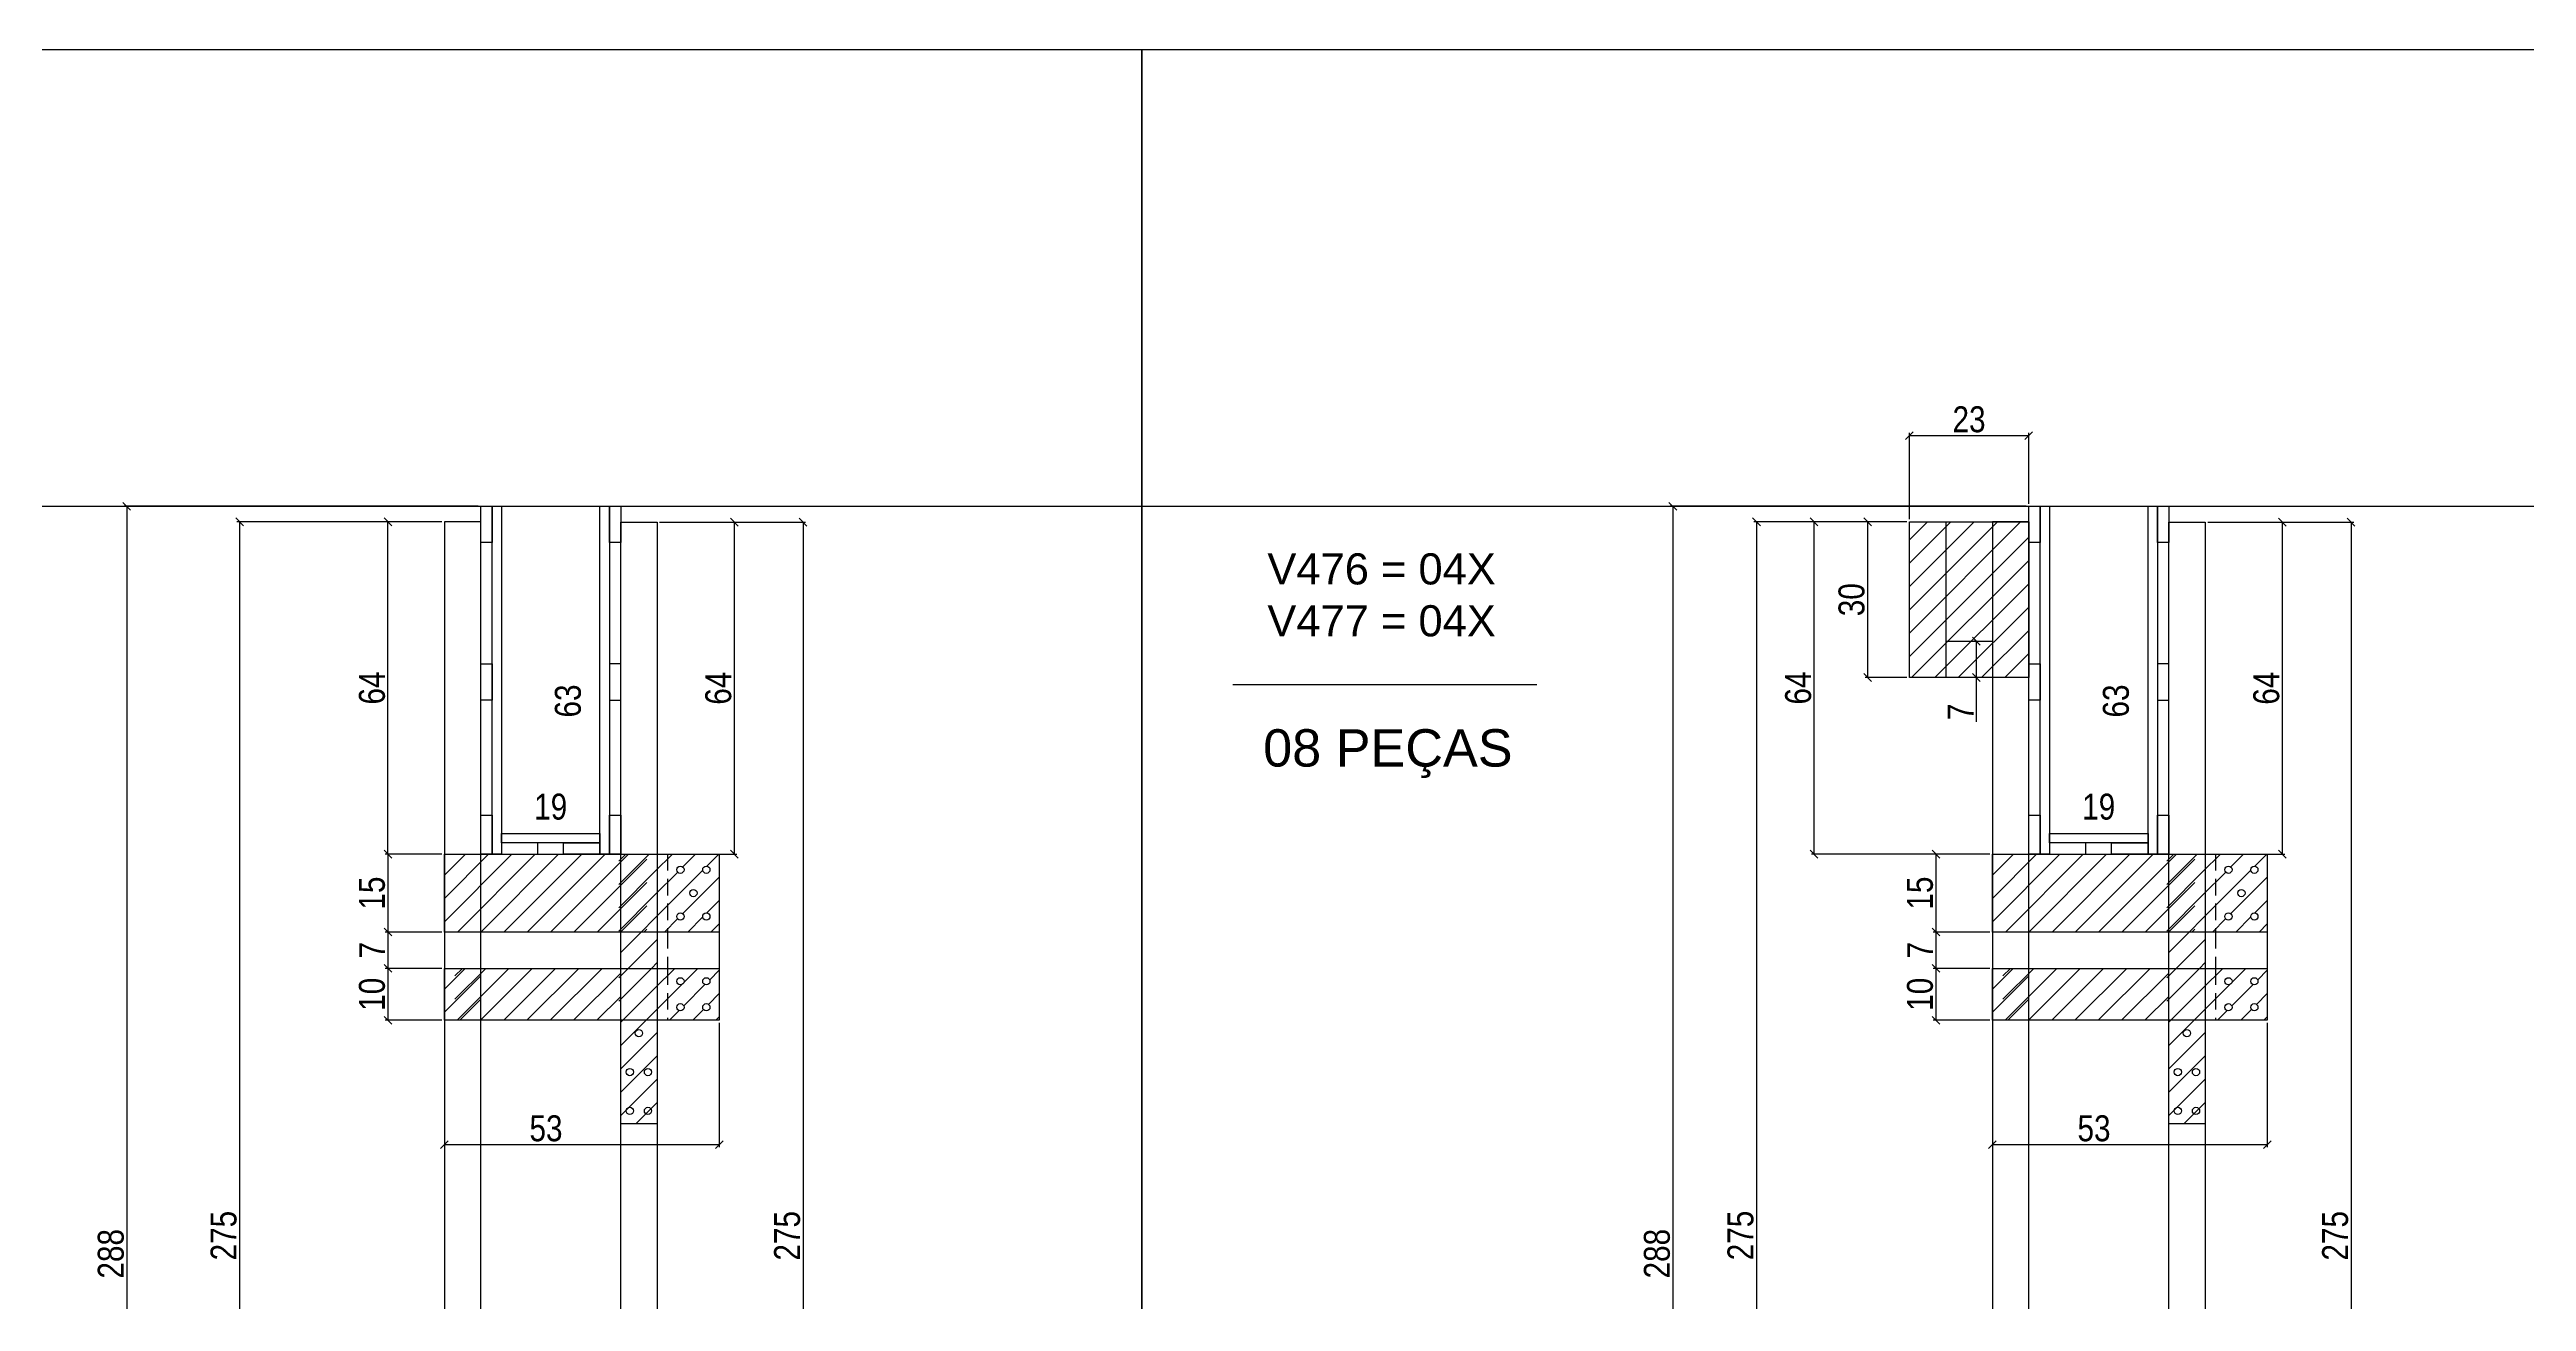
# Model space of a CAD drawing. Extents: x 17311 to 161354, y 153625 to 213544.
# Drawn here: x 19826 to 20781, y 206838 to 207320 of the extents above; entities that cross this region are included whole.
import ezdxf

# ---------------------------------------------------------------- set-up
doc = ezdxf.new("R2010")
doc.units = 0
doc.linetypes.add('DASHED2', pattern=[9.525, 6.35, -3.175])
doc.layers.get('0').update_dxf_attribs({"linetype": 'CONTINUOUS'})
doc.layers.get('DEFPOINTS').update_dxf_attribs({"linetype": 'CONTINUOUS'})
for name, color, linetype in [('8', 111, 'CONTINUOUS'), ('COTA', 241, 'CONTINUOUS'), ('detalhes', 4, 'CONTINUOUS'), ('HACHURA', 8, 'CONTINUOUS'), ('Painéis', 200, 'CONTINUOUS'), ('SARR_2.2x10', 60, 'CONTINUOUS'), ('SARR_7x7', 40, 'CONTINUOUS'), ('TIRAS REESCORAMENTO', 252, 'CONTINUOUS'), ('VIGAS', 3, 'CONTINUOUS')]:
    doc.layers.add(name, color=color, linetype=linetype)
doc.styles.add('COTA TECNICA 2X', font='techl___.ttf', dxfattribs={"height": 10})
doc.styles.add('R80-50', font='arial.ttf', dxfattribs={"height": 10})
doc.dimstyles.new('SECAO', dxfattribs={"dimscale": 0.333333, "dimtxt": 5, "dimasz": 9, "dimexe": 3, "dimexo": 3, "dimgap": 3, "dimtad": 1, "dimdec": 1, "dimlfac": 0.5, "dimzin": 12, "dimdsep": 46, "dimtxsty": 'COTA TECNICA 2X', "dimblk1": 'OBLIQUE', "dimblk2": 'OBLIQUE', "dimsah": 1, "dimcen": 0.9, "dimclrd": 4, "dimclre": 4, "dimclrt": 240, "dimadec": 1, "dimazin": 3, "dimtfac": 1, "dimtdec": 1, "dimtmove": 0, "dimatfit": 3, "dimfxl": 1, "dimtolj": 1, "dimtzin": 12, "dimarcsym": 0})
pattern_1 = [(45, (-6149.104, 9469.6196), (-4.49012806, 4.49012806), [])]
pattern_2 = [(45, (-5552.2926, 9469.6196), (-4.49012806, 4.49012806), [])]

# ---------------------------------------------------------------- blocks, each defined once
blk = doc.blocks.new('_Oblique')
at = {"color": 0, "linetype": 'ByBlock', "lineweight": -2}
blk.add_line((-0.5, -0.5), (0.5, 0.5), dxfattribs=at)
blk = doc.blocks.new('*D3354')
at = {"layer": 'DEFPOINTS', "color": 0, "transparency": 16777216}
for p in [(19978.5, 207138.49), (19899.54, 206588.4), (19978.5, 206588.4)]:
    blk.add_point(p, dxfattribs=at)
at = {"layer": 'detalhes', "color": 4, "lineweight": -2, "transparency": 16777216}
for p, q in [((19977.5, 207138.49), (19898.54, 207138.49)), ((19899.54, 207138.49), (19899.54, 206588.4)), ((19977.5, 206588.4), (19898.54, 206588.4))]:
    blk.add_line(p, q, dxfattribs=at)
at = {"layer": 'detalhes', "color": 4, "lineweight": -2, "transparency": 16777216, "xscale": 3, "yscale": 3, "zscale": 3}
for p, rotation in [((19899.54, 207138.49), 90), ((19899.54, 206588.4), 270)]:
    blk.add_blockref('_Oblique', p, dxfattribs=dict(at, rotation=rotation))
at = {"layer": 'detalhes', "color": 240, "transparency": 16777216, "insert": (19893.43, 206863.44), "char_height": 10, "attachment_point": 5, "rotation": 90, "style": 'COTA TECNICA 2X'}
blk.add_mtext('\\A1;275', dxfattribs=at)
blk = doc.blocks.new('*D3360')
at = {"layer": 'DEFPOINTS', "color": 0, "transparency": 16777216}
for p in [(19956.73, 207138.49), (19978.5, 207138.49), (19978.5, 207010.44)]:
    blk.add_point(p, dxfattribs=at)
at = {"layer": 'detalhes', "color": 4, "lineweight": -2, "transparency": 16777216}
for p, q in [((19977.5, 207138.49), (19955.73, 207138.49)), ((19956.73, 207010.44), (19956.73, 207138.49)), ((19977.5, 207010.44), (19955.73, 207010.44))]:
    blk.add_line(p, q, dxfattribs=at)
at = {"layer": 'detalhes', "color": 4, "lineweight": -2, "transparency": 16777216, "xscale": 3, "yscale": 3, "zscale": 3}
for p, rotation in [((19956.73, 207138.49), 90), ((19956.73, 207010.44), 270)]:
    blk.add_blockref('_Oblique', p, dxfattribs=dict(at, rotation=rotation))
at = {"layer": 'detalhes', "color": 240, "transparency": 16777216, "insert": (19950.63, 207074.46), "char_height": 10, "attachment_point": 5, "rotation": 90, "style": 'COTA TECNICA 2X'}
blk.add_mtext('\\A1;64', dxfattribs=at)
blk = doc.blocks.new('*D3361')
at = {"layer": 'DEFPOINTS', "color": 0, "transparency": 16777216}
for p in [(20060.5, 207138.36), (20060.5, 207010.44), (20090.25, 207010.44)]:
    blk.add_point(p, dxfattribs=at)
at = {"layer": 'detalhes', "color": 4, "lineweight": -2, "transparency": 16777216}
for p, q in [((20061.5, 207138.36), (20091.25, 207138.36)), ((20090.25, 207138.36), (20090.25, 207010.44)), ((20061.5, 207010.44), (20091.25, 207010.44))]:
    blk.add_line(p, q, dxfattribs=at)
at = {"layer": 'detalhes', "color": 4, "lineweight": -2, "transparency": 16777216, "xscale": 3, "yscale": 3, "zscale": 3}
for p, rotation in [((20090.25, 207138.36), 90), ((20090.25, 207010.44), 270)]:
    blk.add_blockref('_Oblique', p, dxfattribs=dict(at, rotation=rotation))
at = {"layer": 'detalhes', "color": 240, "transparency": 16777216, "insert": (20084.15, 207074.4), "char_height": 10, "attachment_point": 5, "rotation": 90, "style": 'COTA TECNICA 2X'}
blk.add_mtext('\\A1;64', dxfattribs=at)
blk = doc.blocks.new('*D3362')
at = {"layer": 'DEFPOINTS', "color": 0, "transparency": 16777216}
for p in [(19992.5, 207144.49), (19856.04, 206568.4), (19978.5, 206568.4)]:
    blk.add_point(p, dxfattribs=at)
at = {"layer": 'detalhes', "color": 4, "lineweight": -2, "transparency": 16777216}
for p, q in [((19991.5, 207144.49), (19855.04, 207144.49)), ((19856.04, 207144.49), (19856.04, 206568.4)), ((19977.5, 206568.4), (19855.04, 206568.4))]:
    blk.add_line(p, q, dxfattribs=at)
at = {"layer": 'detalhes', "color": 4, "lineweight": -2, "transparency": 16777216, "xscale": 3, "yscale": 3, "zscale": 3}
for p, rotation in [((19856.04, 207144.49), 90), ((19856.04, 206568.4), 270)]:
    blk.add_blockref('_Oblique', p, dxfattribs=dict(at, rotation=rotation))
at = {"layer": 'detalhes', "color": 240, "transparency": 16777216, "insert": (19849.94, 206856.44), "char_height": 10, "attachment_point": 5, "rotation": 90, "style": 'COTA TECNICA 2X'}
blk.add_mtext('\\A1;288', dxfattribs=at)
blk = doc.blocks.new('*D3364')
at = {"layer": 'DEFPOINTS', "color": 0, "transparency": 16777216}
for p in [(20025.54, 207144.49), (20032.39, 207144.49), (20025.54, 207018.44)]:
    blk.add_point(p, dxfattribs=at)
at = {"layer": 'detalhes', "color": 240, "transparency": 16777216, "insert": (20026.17, 207069.46), "char_height": 10, "attachment_point": 5, "rotation": 90, "style": 'COTA TECNICA 2X'}
blk.add_mtext('\\A1;63', dxfattribs=at)
blk = doc.blocks.new('*D3365')
at = {"layer": 'DEFPOINTS', "color": 0, "transparency": 16777216}
for p in [(20000.5, 207022.59), (20038.5, 207022.59), (20038.5, 207022.59)]:
    blk.add_point(p, dxfattribs=at)
at = {"layer": 'detalhes', "color": 240, "transparency": 16777216, "insert": (20019.5, 207028.68), "char_height": 10, "attachment_point": 5, "style": 'COTA TECNICA 2X'}
blk.add_mtext('\\A1;19', dxfattribs=at)
blk = doc.blocks.new('*D3367')
at = {"layer": 'DEFPOINTS', "color": 0, "transparency": 16777216}
for p in [(19978.5, 206970.44), (20084.5, 206946.44), (20084.5, 206898.52)]:
    blk.add_point(p, dxfattribs=at)
at = {"layer": 'detalhes', "color": 4, "lineweight": -2, "transparency": 16777216}
for p, q in [((19978.5, 206969.44), (19978.5, 206897.52)), ((20084.5, 206945.44), (20084.5, 206897.52)), ((19978.5, 206898.52), (20084.5, 206898.52))]:
    blk.add_line(p, q, dxfattribs=at)
at = {"layer": 'detalhes', "color": 4, "lineweight": -2, "transparency": 16777216, "xscale": 3, "yscale": 3, "zscale": 3, "rotation": 180}
blk.add_blockref('_Oblique', (19978.5, 206898.52), dxfattribs=at)
at = {"layer": 'detalhes', "color": 4, "lineweight": -2, "transparency": 16777216, "xscale": 3, "yscale": 3, "zscale": 3}
blk.add_blockref('_Oblique', (20084.5, 206898.52), dxfattribs=at)
at = {"layer": 'detalhes', "color": 240, "transparency": 16777216, "insert": (20017.68, 206904.74), "char_height": 10, "attachment_point": 5, "style": 'COTA TECNICA 2X'}
blk.add_mtext('\\A1;53', dxfattribs=at)
blk = doc.blocks.new('*D3368')
at = {"layer": 'DEFPOINTS', "color": 0, "transparency": 16777216}
for p in [(20061.5, 207138.36), (20061.5, 206588.4), (20116.79, 206588.4)]:
    blk.add_point(p, dxfattribs=at)
at = {"layer": 'detalhes', "color": 4, "lineweight": -2, "transparency": 16777216}
for p, q in [((20062.5, 207138.36), (20117.79, 207138.36)), ((20116.79, 207138.36), (20116.79, 206588.4)), ((20062.5, 206588.4), (20117.79, 206588.4))]:
    blk.add_line(p, q, dxfattribs=at)
at = {"layer": 'detalhes', "color": 4, "lineweight": -2, "transparency": 16777216, "xscale": 3, "yscale": 3, "zscale": 3}
for p, rotation in [((20116.79, 207138.36), 90), ((20116.79, 206588.4), 270)]:
    blk.add_blockref('_Oblique', p, dxfattribs=dict(at, rotation=rotation))
at = {"layer": 'detalhes', "color": 240, "transparency": 16777216, "insert": (20110.68, 206863.38), "char_height": 10, "attachment_point": 5, "rotation": 90, "style": 'COTA TECNICA 2X'}
blk.add_mtext('\\A1;275', dxfattribs=at)
blk = doc.blocks.new('*D3370')
at = {"layer": 'DEFPOINTS', "color": 0, "transparency": 16777216}
for p in [(19978.5, 207010.44), (19956.73, 206980.44), (19978.5, 206980.44)]:
    blk.add_point(p, dxfattribs=at)
at = {"layer": 'detalhes', "color": 4, "lineweight": -2, "transparency": 16777216}
for p, q in [((19977.5, 207010.44), (19955.73, 207010.44)), ((19956.73, 207010.44), (19956.73, 206980.44)), ((19977.5, 206980.44), (19955.73, 206980.44))]:
    blk.add_line(p, q, dxfattribs=at)
at = {"layer": 'detalhes', "color": 4, "lineweight": -2, "transparency": 16777216, "xscale": 3, "yscale": 3, "zscale": 3}
for p, rotation in [((19956.73, 207010.44), 90), ((19956.73, 206980.44), 270)]:
    blk.add_blockref('_Oblique', p, dxfattribs=dict(at, rotation=rotation))
at = {"layer": 'detalhes', "color": 240, "transparency": 16777216, "insert": (19950.62, 206995.44), "char_height": 10, "attachment_point": 5, "rotation": 90, "style": 'COTA TECNICA 2X'}
blk.add_mtext('\\A1;15', dxfattribs=at)
blk = doc.blocks.new('*D3371')
at = {"layer": 'DEFPOINTS', "color": 0, "transparency": 16777216}
for p in [(19978.5, 206966.44), (19956.73, 206946.44), (19978.5, 206946.44)]:
    blk.add_point(p, dxfattribs=at)
at = {"layer": 'detalhes', "color": 4, "lineweight": -2, "transparency": 16777216}
for p, q in [((19977.5, 206966.44), (19955.73, 206966.44)), ((19956.73, 206966.44), (19956.73, 206946.44)), ((19977.5, 206946.44), (19955.73, 206946.44))]:
    blk.add_line(p, q, dxfattribs=at)
at = {"layer": 'detalhes', "color": 4, "lineweight": -2, "transparency": 16777216, "xscale": 3, "yscale": 3, "zscale": 3}
for p, rotation in [((19956.73, 206966.44), 90), ((19956.73, 206946.44), 270)]:
    blk.add_blockref('_Oblique', p, dxfattribs=dict(at, rotation=rotation))
at = {"layer": 'detalhes', "color": 240, "transparency": 16777216, "insert": (19950.63, 206956.44), "char_height": 10, "attachment_point": 5, "rotation": 90, "style": 'COTA TECNICA 2X'}
blk.add_mtext('\\A1;10', dxfattribs=at)
blk = doc.blocks.new('*D3372')
at = {"layer": 'DEFPOINTS', "color": 0, "transparency": 16777216}
for p in [(19978.5, 206980.44), (19956.73, 206966.44), (19978.5, 206966.44)]:
    blk.add_point(p, dxfattribs=at)
at = {"layer": 'detalhes', "color": 4, "lineweight": -2, "transparency": 16777216}
for p, q in [((19977.5, 206980.44), (19955.73, 206980.44)), ((19956.73, 206980.44), (19956.73, 206966.44)), ((19977.5, 206966.44), (19955.73, 206966.44))]:
    blk.add_line(p, q, dxfattribs=at)
at = {"layer": 'detalhes', "color": 4, "lineweight": -2, "transparency": 16777216, "xscale": 3, "yscale": 3, "zscale": 3}
for p, rotation in [((19956.73, 206980.44), 90), ((19956.73, 206966.44), 270)]:
    blk.add_blockref('_Oblique', p, dxfattribs=dict(at, rotation=rotation))
at = {"layer": 'detalhes', "color": 240, "transparency": 16777216, "insert": (19950.66, 206973.44), "char_height": 10, "attachment_point": 5, "rotation": 90, "style": 'COTA TECNICA 2X'}
blk.add_mtext('\\A1;7', dxfattribs=at)
blk = doc.blocks.new('*D3504')
at = {"layer": 'DEFPOINTS', "color": 0, "transparency": 16777216}
for p in [(20657.31, 207138.36), (20657.31, 207010.44), (20687.06, 207010.44)]:
    blk.add_point(p, dxfattribs=at)
at = {"layer": 'detalhes', "color": 4, "lineweight": -2, "transparency": 16777216}
for p, q in [((20658.31, 207138.36), (20688.06, 207138.36)), ((20687.06, 207138.36), (20687.06, 207010.44)), ((20658.31, 207010.44), (20688.06, 207010.44))]:
    blk.add_line(p, q, dxfattribs=at)
at = {"layer": 'detalhes', "color": 4, "lineweight": -2, "transparency": 16777216, "xscale": 3, "yscale": 3, "zscale": 3}
for p, rotation in [((20687.06, 207138.36), 90), ((20687.06, 207010.44), 270)]:
    blk.add_blockref('_Oblique', p, dxfattribs=dict(at, rotation=rotation))
at = {"layer": 'detalhes', "color": 240, "transparency": 16777216, "insert": (20680.96, 207074.4), "char_height": 10, "attachment_point": 5, "rotation": 90, "style": 'COTA TECNICA 2X'}
blk.add_mtext('\\A1;64', dxfattribs=at)
blk = doc.blocks.new('*D3506')
at = {"layer": 'DEFPOINTS', "color": 0, "transparency": 16777216}
for p in [(20622.35, 207144.49), (20629.2, 207144.49), (20622.35, 207018.44)]:
    blk.add_point(p, dxfattribs=at)
at = {"layer": 'detalhes', "color": 240, "transparency": 16777216, "insert": (20622.98, 207069.46), "char_height": 10, "attachment_point": 5, "rotation": 90, "style": 'COTA TECNICA 2X'}
blk.add_mtext('\\A1;63', dxfattribs=at)
blk = doc.blocks.new('*D3507')
at = {"layer": 'DEFPOINTS', "color": 0, "transparency": 16777216}
for p in [(20597.31, 207022.59), (20635.31, 207022.59), (20635.31, 207022.59)]:
    blk.add_point(p, dxfattribs=at)
at = {"layer": 'detalhes', "color": 240, "transparency": 16777216, "insert": (20616.31, 207028.68), "char_height": 10, "attachment_point": 5, "style": 'COTA TECNICA 2X'}
blk.add_mtext('\\A1;19', dxfattribs=at)
blk = doc.blocks.new('*D3509')
at = {"layer": 'DEFPOINTS', "color": 0, "transparency": 16777216}
for p in [(20575.31, 206970.44), (20681.31, 206946.44), (20681.31, 206898.52)]:
    blk.add_point(p, dxfattribs=at)
at = {"layer": 'detalhes', "color": 4, "lineweight": -2, "transparency": 16777216}
for p, q in [((20575.31, 206969.44), (20575.31, 206897.52)), ((20681.31, 206945.44), (20681.31, 206897.52)), ((20575.31, 206898.52), (20681.31, 206898.52))]:
    blk.add_line(p, q, dxfattribs=at)
at = {"layer": 'detalhes', "color": 4, "lineweight": -2, "transparency": 16777216, "xscale": 3, "yscale": 3, "zscale": 3, "rotation": 180}
blk.add_blockref('_Oblique', (20575.31, 206898.52), dxfattribs=at)
at = {"layer": 'detalhes', "color": 4, "lineweight": -2, "transparency": 16777216, "xscale": 3, "yscale": 3, "zscale": 3}
blk.add_blockref('_Oblique', (20681.31, 206898.52), dxfattribs=at)
at = {"layer": 'detalhes', "color": 240, "transparency": 16777216, "insert": (20614.49, 206904.74), "char_height": 10, "attachment_point": 5, "style": 'COTA TECNICA 2X'}
blk.add_mtext('\\A1;53', dxfattribs=at)
blk = doc.blocks.new('*D3510')
at = {"layer": 'DEFPOINTS', "color": 0, "transparency": 16777216}
for p in [(20658.31, 207138.36), (20658.31, 206588.4), (20713.61, 206588.4)]:
    blk.add_point(p, dxfattribs=at)
at = {"layer": 'detalhes', "color": 4, "lineweight": -2, "transparency": 16777216}
for p, q in [((20659.31, 207138.36), (20714.61, 207138.36)), ((20713.61, 207138.36), (20713.61, 206588.4)), ((20659.31, 206588.4), (20714.61, 206588.4))]:
    blk.add_line(p, q, dxfattribs=at)
at = {"layer": 'detalhes', "color": 4, "lineweight": -2, "transparency": 16777216, "xscale": 3, "yscale": 3, "zscale": 3}
for p, rotation in [((20713.61, 207138.36), 90), ((20713.61, 206588.4), 270)]:
    blk.add_blockref('_Oblique', p, dxfattribs=dict(at, rotation=rotation))
at = {"layer": 'detalhes', "color": 240, "transparency": 16777216, "insert": (20707.5, 206863.38), "char_height": 10, "attachment_point": 5, "rotation": 90, "style": 'COTA TECNICA 2X'}
blk.add_mtext('\\A1;275', dxfattribs=at)
blk = doc.blocks.new('*D3512')
at = {"layer": 'DEFPOINTS', "color": 0, "transparency": 16777216}
for p in [(20575.31, 207010.44), (20553.54, 206980.44), (20575.31, 206980.44)]:
    blk.add_point(p, dxfattribs=at)
at = {"layer": 'detalhes', "color": 4, "lineweight": -2, "transparency": 16777216}
for p, q in [((20574.31, 207010.44), (20552.54, 207010.44)), ((20553.54, 207010.44), (20553.54, 206980.44)), ((20574.31, 206980.44), (20552.54, 206980.44))]:
    blk.add_line(p, q, dxfattribs=at)
at = {"layer": 'detalhes', "color": 4, "lineweight": -2, "transparency": 16777216, "xscale": 3, "yscale": 3, "zscale": 3}
for p, rotation in [((20553.54, 207010.44), 90), ((20553.54, 206980.44), 270)]:
    blk.add_blockref('_Oblique', p, dxfattribs=dict(at, rotation=rotation))
at = {"layer": 'detalhes', "color": 240, "transparency": 16777216, "insert": (20547.43, 206995.44), "char_height": 10, "attachment_point": 5, "rotation": 90, "style": 'COTA TECNICA 2X'}
blk.add_mtext('\\A1;15', dxfattribs=at)
blk = doc.blocks.new('*D3513')
at = {"layer": 'DEFPOINTS', "color": 0, "transparency": 16777216}
for p in [(20575.31, 206966.44), (20553.54, 206946.44), (20575.31, 206946.44)]:
    blk.add_point(p, dxfattribs=at)
at = {"layer": 'detalhes', "color": 4, "lineweight": -2, "transparency": 16777216}
for p, q in [((20574.31, 206966.44), (20552.54, 206966.44)), ((20553.54, 206966.44), (20553.54, 206946.44)), ((20574.31, 206946.44), (20552.54, 206946.44))]:
    blk.add_line(p, q, dxfattribs=at)
at = {"layer": 'detalhes', "color": 4, "lineweight": -2, "transparency": 16777216, "xscale": 3, "yscale": 3, "zscale": 3}
for p, rotation in [((20553.54, 206966.44), 90), ((20553.54, 206946.44), 270)]:
    blk.add_blockref('_Oblique', p, dxfattribs=dict(at, rotation=rotation))
at = {"layer": 'detalhes', "color": 240, "transparency": 16777216, "insert": (20547.44, 206956.44), "char_height": 10, "attachment_point": 5, "rotation": 90, "style": 'COTA TECNICA 2X'}
blk.add_mtext('\\A1;10', dxfattribs=at)
blk = doc.blocks.new('*D3514')
at = {"layer": 'DEFPOINTS', "color": 0, "transparency": 16777216}
for p in [(20575.31, 206980.44), (20553.54, 206966.44), (20575.31, 206966.44)]:
    blk.add_point(p, dxfattribs=at)
at = {"layer": 'detalhes', "color": 4, "lineweight": -2, "transparency": 16777216}
for p, q in [((20574.31, 206980.44), (20552.54, 206980.44)), ((20553.54, 206980.44), (20553.54, 206966.44)), ((20574.31, 206966.44), (20552.54, 206966.44))]:
    blk.add_line(p, q, dxfattribs=at)
at = {"layer": 'detalhes', "color": 4, "lineweight": -2, "transparency": 16777216, "xscale": 3, "yscale": 3, "zscale": 3}
for p, rotation in [((20553.54, 206980.44), 90), ((20553.54, 206966.44), 270)]:
    blk.add_blockref('_Oblique', p, dxfattribs=dict(at, rotation=rotation))
at = {"layer": 'detalhes', "color": 240, "transparency": 16777216, "insert": (20547.47, 206973.44), "char_height": 10, "attachment_point": 5, "rotation": 90, "style": 'COTA TECNICA 2X'}
blk.add_mtext('\\A1;7', dxfattribs=at)
blk = doc.blocks.new('*D3515')
at = {"layer": 'DEFPOINTS', "color": 0, "transparency": 16777216}
for p in [(20543.31, 207138.49), (20484.35, 206588.49), (20575.31, 206588.49)]:
    blk.add_point(p, dxfattribs=at)
at = {"layer": 'detalhes', "color": 4, "lineweight": -2, "transparency": 16777216}
for p, q in [((20542.31, 207138.49), (20483.35, 207138.49)), ((20484.35, 207138.49), (20484.35, 206588.49)), ((20574.31, 206588.49), (20483.35, 206588.49))]:
    blk.add_line(p, q, dxfattribs=at)
at = {"layer": 'detalhes', "color": 4, "lineweight": -2, "transparency": 16777216, "xscale": 3, "yscale": 3, "zscale": 3}
for p, rotation in [((20484.35, 207138.49), 90), ((20484.35, 206588.49), 270)]:
    blk.add_blockref('_Oblique', p, dxfattribs=dict(at, rotation=rotation))
at = {"layer": 'detalhes', "color": 240, "transparency": 16777216, "insert": (20478.24, 206863.49), "char_height": 10, "attachment_point": 5, "rotation": 90, "style": 'COTA TECNICA 2X'}
blk.add_mtext('\\A1;275', dxfattribs=at)
blk = doc.blocks.new('*D3516')
at = {"layer": 'DEFPOINTS', "color": 0, "transparency": 16777216}
for p in [(20506.58, 207138.49), (20543.31, 207138.49), (20575.31, 207010.44)]:
    blk.add_point(p, dxfattribs=at)
at = {"layer": 'detalhes', "color": 4, "lineweight": -2, "transparency": 16777216}
for p, q in [((20542.31, 207138.49), (20505.58, 207138.49)), ((20506.58, 207010.44), (20506.58, 207138.49)), ((20574.31, 207010.44), (20505.58, 207010.44))]:
    blk.add_line(p, q, dxfattribs=at)
at = {"layer": 'detalhes', "color": 4, "lineweight": -2, "transparency": 16777216, "xscale": 3, "yscale": 3, "zscale": 3}
for p, rotation in [((20506.58, 207138.49), 90), ((20506.58, 207010.44), 270)]:
    blk.add_blockref('_Oblique', p, dxfattribs=dict(at, rotation=rotation))
at = {"layer": 'detalhes', "color": 240, "transparency": 16777216, "insert": (20500.48, 207074.46), "char_height": 10, "attachment_point": 5, "rotation": 90, "style": 'COTA TECNICA 2X'}
blk.add_mtext('\\A1;64', dxfattribs=at)
blk = doc.blocks.new('*D3517')
at = {"layer": 'DEFPOINTS', "color": 0, "transparency": 16777216}
for p in [(20589.31, 207144.49), (20452.11, 206568.49), (20575.31, 206568.49)]:
    blk.add_point(p, dxfattribs=at)
at = {"layer": 'detalhes', "color": 4, "lineweight": -2, "transparency": 16777216}
for p, q in [((20588.31, 207144.49), (20451.11, 207144.49)), ((20452.11, 207144.49), (20452.11, 206568.49)), ((20574.31, 206568.49), (20451.11, 206568.49))]:
    blk.add_line(p, q, dxfattribs=at)
at = {"layer": 'detalhes', "color": 4, "lineweight": -2, "transparency": 16777216, "xscale": 3, "yscale": 3, "zscale": 3}
for p, rotation in [((20452.11, 207144.49), 90), ((20452.11, 206568.49), 270)]:
    blk.add_blockref('_Oblique', p, dxfattribs=dict(at, rotation=rotation))
at = {"layer": 'detalhes', "color": 240, "transparency": 16777216, "insert": (20446.02, 206856.49), "char_height": 10, "attachment_point": 5, "rotation": 90, "style": 'COTA TECNICA 2X'}
blk.add_mtext('\\A1;288', dxfattribs=at)
blk = doc.blocks.new('*D3518')
at = {"layer": 'DEFPOINTS', "color": 0, "transparency": 16777216}
for p in [(20527.27, 207138.49), (20543.31, 207138.49), (20543.31, 207078.49)]:
    blk.add_point(p, dxfattribs=at)
at = {"layer": 'detalhes', "color": 4, "lineweight": -2, "transparency": 16777216}
for p, q in [((20542.31, 207138.49), (20526.27, 207138.49)), ((20527.27, 207078.49), (20527.27, 207138.49)), ((20542.31, 207078.49), (20526.27, 207078.49))]:
    blk.add_line(p, q, dxfattribs=at)
at = {"layer": 'detalhes', "color": 4, "lineweight": -2, "transparency": 16777216, "xscale": 3, "yscale": 3, "zscale": 3}
for p, rotation in [((20527.27, 207138.49), 90), ((20527.27, 207078.49), 270)]:
    blk.add_blockref('_Oblique', p, dxfattribs=dict(at, rotation=rotation))
at = {"layer": 'detalhes', "color": 240, "transparency": 16777216, "insert": (20521.05, 207108.49), "char_height": 10, "attachment_point": 5, "rotation": 90, "style": 'COTA TECNICA 2X'}
blk.add_mtext('\\A1;30', dxfattribs=at)
blk = doc.blocks.new('*D3519')
at = {"layer": 'DEFPOINTS', "color": 0, "transparency": 16777216}
for p in [(20589.31, 207171.73), (20543.31, 207138.49), (20589.31, 207144.49)]:
    blk.add_point(p, dxfattribs=at)
at = {"layer": 'detalhes', "color": 4, "lineweight": -2, "transparency": 16777216}
for p, q in [((20543.31, 207139.49), (20543.31, 207172.73)), ((20543.31, 207171.73), (20589.31, 207171.73)), ((20589.31, 207145.49), (20589.31, 207172.73))]:
    blk.add_line(p, q, dxfattribs=at)
at = {"layer": 'detalhes', "color": 4, "lineweight": -2, "transparency": 16777216, "xscale": 3, "yscale": 3, "zscale": 3, "rotation": 180}
blk.add_blockref('_Oblique', (20543.31, 207171.73), dxfattribs=at)
at = {"layer": 'detalhes', "color": 4, "lineweight": -2, "transparency": 16777216, "xscale": 3, "yscale": 3, "zscale": 3}
blk.add_blockref('_Oblique', (20589.31, 207171.73), dxfattribs=at)
at = {"layer": 'detalhes', "color": 240, "transparency": 16777216, "insert": (20566.31, 207177.95), "char_height": 10, "attachment_point": 5, "style": 'COTA TECNICA 2X'}
blk.add_mtext('\\A1;23', dxfattribs=at)
blk = doc.blocks.new('*D3520')
at = {"layer": 'DEFPOINTS', "color": 0, "transparency": 16777216}
for p in [(20569.69, 207092.49), (20569.12, 207078.49), (20569.69, 207078.49)]:
    blk.add_point(p, dxfattribs=at)
at = {"layer": 'detalhes', "color": 4, "lineweight": -2, "transparency": 16777216}
for p, q in [((20568.69, 207092.49), (20568.12, 207092.49)), ((20569.12, 207092.49), (20569.12, 207078.49)), ((20568.69, 207078.49), (20568.12, 207078.49)), ((20569.12, 207078.49), (20569.12, 207061.38))]:
    blk.add_line(p, q, dxfattribs=at)
at = {"layer": 'detalhes', "color": 4, "lineweight": -2, "transparency": 16777216, "xscale": 3, "yscale": 3, "zscale": 3}
for p, rotation in [((20569.12, 207092.49), 90), ((20569.12, 207078.49), 270)]:
    blk.add_blockref('_Oblique', p, dxfattribs=dict(at, rotation=rotation))
at = {"layer": 'detalhes', "color": 240, "transparency": 16777216, "insert": (20563.05, 207065.25), "char_height": 10, "attachment_point": 5, "rotation": 90, "style": 'COTA TECNICA 2X'}
blk.add_mtext('\\A1;7', dxfattribs=at)

msp = doc.modelspace()

# ---------------------------------------------------------------- hatches: boundary and pattern name
at = {"layer": 'COTA'}
h = msp.add_hatch(dxfattribs=at)
h.set_pattern_fill('ANSI31', color=256, scale=2, style=0)
h.set_pattern_definition([(45, (932.3836, 202014.714), (-4.490128, 4.490128), [])])
h.paths.add_polyline_path([(20589.31, 207078.49), (20543.31, 207078.49), (20543.31, 207138.49), (20589.31, 207138.49)])
h = msp.add_hatch(dxfattribs=at)
h.set_pattern_fill('ANSI31', color=256, scale=2, style=0)
h.set_pattern_definition([(45, (-6139.104, 9469.6196), (-4.49012806, 4.49012806), [])])
h.paths.add_polyline_path([(20056.5, 207010.44), (19978.5, 207010.44), (19978.5, 206980.44), (20056.5, 206980.44)])
h = msp.add_hatch(dxfattribs=at)
h.set_pattern_fill('ANSI31', color=256, scale=2, style=0)
h.set_pattern_definition(pattern_1)
h.paths.add_polyline_path([(20059.7, 207010.44), (20045.7, 207010.44), (20045.7, 206980.44), (20059.7, 206980.44)])
h = msp.add_hatch(dxfattribs=at)
h.set_pattern_fill('ANSI31', color=256, scale=2, style=0)
h.set_pattern_definition(pattern_1)
h.paths.add_polyline_path([(20084.5, 207010.44), (20059.7, 207010.44), (20059.7, 206980.44), (20084.5, 206980.44)])
h.paths.add_polyline_path([(20070.9, 206986.44, -1), (20068.1, 206986.44, -1)], flags=16)
h.paths.add_polyline_path([(20073.1, 206995.44, -1), (20075.9, 206995.44, -1)], flags=16)
h.paths.add_polyline_path([(20068.1, 207004.44, -1), (20070.9, 207004.44, -1)], flags=16)
h.paths.add_polyline_path([(20080.9, 206986.44, -1), (20078.1, 206986.44, -1)], flags=16)
h.paths.add_polyline_path([(20078.1, 207004.44, -1), (20080.9, 207004.44, -1)], flags=16)
h = msp.add_hatch(dxfattribs=at)
h.set_pattern_fill('ANSI31', color=256, scale=2, style=0)
h.set_pattern_definition([(45, (-5542.2926, 9469.6196), (-4.49012806, 4.49012806), [])])
h.paths.add_polyline_path([(20653.31, 207010.44), (20575.31, 207010.44), (20575.31, 206980.44), (20653.31, 206980.44)])
h = msp.add_hatch(dxfattribs=at)
h.set_pattern_fill('ANSI31', color=256, scale=2, style=0)
h.set_pattern_definition(pattern_2)
h.paths.add_polyline_path([(20656.51, 207010.44), (20642.51, 207010.44), (20642.51, 206980.44), (20656.51, 206980.44)])
h = msp.add_hatch(dxfattribs=at)
h.set_pattern_fill('ANSI31', color=256, scale=2, style=0)
h.set_pattern_definition(pattern_2)
h.paths.add_polyline_path([(20681.31, 207010.44), (20656.51, 207010.44), (20656.51, 206980.44), (20681.31, 206980.44)])
h.paths.add_polyline_path([(20667.71, 206986.44, -1), (20664.91, 206986.44, -1)], flags=16)
h.paths.add_polyline_path([(20669.91, 206995.44, -1), (20672.71, 206995.44, -1)], flags=16)
h.paths.add_polyline_path([(20664.91, 207004.44, -1), (20667.71, 207004.44, -1)], flags=16)
h.paths.add_polyline_path([(20677.71, 206986.44, -1), (20674.91, 206986.44, -1)], flags=16)
h.paths.add_polyline_path([(20674.91, 207004.44, -1), (20677.71, 207004.44, -1)], flags=16)
h = msp.add_hatch(dxfattribs=at)
h.set_pattern_fill('ANSI31', color=256, scale=2, style=0)
h.set_pattern_definition(pattern_1)
h.paths.add_polyline_path([(20046.5, 206980.44), (20046.5, 206966.44), (20060.5, 206966.44), (20060.5, 206980.44)])
h = msp.add_hatch(dxfattribs=at)
h.set_pattern_fill('ANSI31', color=256, scale=2, style=0)
h.set_pattern_definition(pattern_2)
h.paths.add_polyline_path([(20643.31, 206980.44), (20643.31, 206966.44), (20657.31, 206966.44), (20657.31, 206980.44)])
h = msp.add_hatch(dxfattribs=at)
h.set_pattern_fill('ANSI31', color=256, scale=2, style=0)
h.set_pattern_definition(pattern_1)
h.paths.add_polyline_path([(19992.5, 206966.44), (19978.5, 206966.44), (19978.5, 206946.44), (19992.5, 206946.44)])
h = msp.add_hatch(dxfattribs=at)
h.set_pattern_fill('ANSI31', color=256, scale=2, style=0)
h.set_pattern_definition([(45, (-6159.104, 9469.6196), (-4.49012806, 4.49012806), [])])
h.paths.add_polyline_path([(20046.5, 206966.44), (19982.5, 206966.44), (19982.5, 206946.44), (20046.5, 206946.44)])
h = msp.add_hatch(dxfattribs=at)
h.set_pattern_fill('ANSI31', color=256, scale=2, style=0)
h.set_pattern_definition(pattern_1)
h.paths.add_polyline_path([(20059.7, 206966.44), (20045.7, 206966.44), (20045.7, 206946.44), (20059.7, 206946.44)])
h = msp.add_hatch(dxfattribs=at)
h.set_pattern_fill('ANSI31', color=256, scale=2, style=0)
h.set_pattern_definition(pattern_1)
h.paths.add_polyline_path([(20084.5, 206966.44), (20059.7, 206966.44), (20059.7, 206946.44), (20084.5, 206946.44)])
h.paths.add_polyline_path([(20068.1, 206961.44, -1), (20070.9, 206961.44, -1)], flags=16)
h.paths.add_polyline_path([(20070.9, 206951.44, -1), (20068.1, 206951.44, -1)], flags=16)
h.paths.add_polyline_path([(20078.1, 206961.44, -1), (20080.9, 206961.44, -1)], flags=16)
h.paths.add_polyline_path([(20080.9, 206951.44, -1), (20078.1, 206951.44, -1)], flags=16)
h = msp.add_hatch(dxfattribs=at)
h.set_pattern_fill('ANSI31', color=256, scale=2, style=0)
h.set_pattern_definition(pattern_2)
h.paths.add_polyline_path([(20589.31, 206966.44), (20575.31, 206966.44), (20575.31, 206946.44), (20589.31, 206946.44)])
h = msp.add_hatch(dxfattribs=at)
h.set_pattern_fill('ANSI31', color=256, scale=2, style=0)
h.set_pattern_definition([(45, (-5562.2926, 9469.6196), (-4.49012806, 4.49012806), [])])
h.paths.add_polyline_path([(20643.31, 206966.44), (20579.31, 206966.44), (20579.31, 206946.44), (20643.31, 206946.44)])
h = msp.add_hatch(dxfattribs=at)
h.set_pattern_fill('ANSI31', color=256, scale=2, style=0)
h.set_pattern_definition(pattern_2)
h.paths.add_polyline_path([(20656.51, 206966.44), (20642.51, 206966.44), (20642.51, 206946.44), (20656.51, 206946.44)])
h = msp.add_hatch(dxfattribs=at)
h.set_pattern_fill('ANSI31', color=256, scale=2, style=0)
h.set_pattern_definition(pattern_2)
h.paths.add_polyline_path([(20681.31, 206966.44), (20656.51, 206966.44), (20656.51, 206946.44), (20681.31, 206946.44)])
h.paths.add_polyline_path([(20664.91, 206961.44, -1), (20667.71, 206961.44, -1)], flags=16)
h.paths.add_polyline_path([(20667.71, 206951.44, -1), (20664.91, 206951.44, -1)], flags=16)
h.paths.add_polyline_path([(20674.91, 206961.44, -1), (20677.71, 206961.44, -1)], flags=16)
h.paths.add_polyline_path([(20677.71, 206951.44, -1), (20674.91, 206951.44, -1)], flags=16)
h = msp.add_hatch(dxfattribs=at)
h.set_pattern_fill('ANSI31', color=256, scale=2, style=0)
h.set_pattern_definition(pattern_1)
h.paths.add_polyline_path([(20046.5, 206906.5), (20060.5, 206906.5), (20060.5, 206946.44), (20046.5, 206946.44)])
h = msp.add_hatch(dxfattribs=at)
h.set_pattern_fill('ANSI31', color=256, scale=2, style=0)
h.set_pattern_definition(pattern_2)
h.paths.add_polyline_path([(20643.31, 206906.5), (20657.31, 206906.5), (20657.31, 206946.44), (20643.31, 206946.44)])

# ---------------------------------------------------------------- linework, layer by layer
at = {"linetype": 'Continuous'}
for p, q in [((20557.31, 207092.49), (20575.31, 207092.49)), ((20084.5, 206980.44), (20084.5, 206966.44)), ((20681.31, 206980.44), (20681.31, 206966.44))]:
    msp.add_line(p, q, dxfattribs=at)
for p, q in [((20060.5, 206906.5), (20046.5, 206906.5)), ((20657.31, 206906.5), (20643.31, 206906.5))]:
    msp.add_line(p, q)
for centre in [(20069.5, 207004.44), (20079.5, 207004.44), (20666.31, 207004.44), (20676.31, 207004.44), (20074.5, 206995.44), (20671.31, 206995.44), (20069.5, 206986.44), (20079.5, 206986.44), (20666.31, 206986.44), (20676.31, 206986.44), (20069.5, 206961.44), (20079.5, 206961.44), (20666.31, 206961.44), (20676.31, 206961.44), (20069.5, 206951.44), (20079.5, 206951.44), (20666.31, 206951.44), (20676.31, 206951.44), (20053.5, 206941.44), (20650.31, 206941.44), (20050, 206926.47), (20057, 206926.47), (20646.81, 206926.47), (20653.81, 206926.47), (20050, 206911.5), (20057, 206911.5), (20646.81, 206911.5), (20653.81, 206911.5)]:
    msp.add_circle(centre, 1.4)
at = {"layer": '8', "color": 5, "linetype": 'Continuous'}
msp.add_lwpolyline([(20247.34, 206355.69), (19650.53, 206355.69), (19650.53, 207320.48), (20247.34, 207320.48)], close=True, dxfattribs=at)
at = {"layer": 'COTA', "linetype": 'DASHED2'}
for p, q in [((20064.5, 207010.44), (20064.5, 206980.44)), ((20661.31, 207010.44), (20661.31, 206980.44)), ((20064.5, 206980.44), (20064.5, 206966.44)), ((20661.31, 206980.44), (20661.31, 206966.44)), ((20064.5, 206966.44), (20064.5, 206946.44)), ((20661.31, 206966.44), (20661.31, 206946.44))]:
    msp.add_line(p, q, dxfattribs=at)
at = {"layer": 'HACHURA', "color": 7}
msp.add_line((20282.5, 207075.87), (20399.65, 207075.87), dxfattribs=at)
at = {"layer": 'Painéis'}
msp.add_lwpolyline([(20589.31, 207078.49), (20543.31, 207078.49), (20543.31, 207138.49), (20589.31, 207138.49)], close=True, dxfattribs=at)
at = {"layer": 'SARR_2.2x10', "linetype": 'Continuous'}
for points in [[(20084.5, 206980.44), (19978.5, 206980.44), (19978.5, 207010.44), (20084.5, 207010.44)], [(20681.31, 206980.44), (20575.31, 206980.44), (20575.31, 207010.44), (20681.31, 207010.44)], [(20084.5, 206946.44), (19978.5, 206946.44), (19978.5, 206966.44), (20084.5, 206966.44)], [(20681.31, 206946.44), (20575.31, 206946.44), (20575.31, 206966.44), (20681.31, 206966.44)]]:
    msp.add_lwpolyline(points, close=True, dxfattribs=at)
at = {"layer": 'SARR_7x7', "linetype": 'Continuous'}
msp.add_line((20557.31, 207138.49), (20557.31, 207078.49), dxfattribs=at)
for points in [[(19978.5, 206588.4), (19992.5, 206588.4), (19992.5, 207138.49), (19978.5, 207138.49)], [(20060.5, 206588.4), (20046.5, 206588.4), (20046.5, 207138.36), (20060.5, 207138.36)], [(20575.31, 206588.4), (20589.31, 206588.4), (20589.31, 207138.49), (20575.31, 207138.49)], [(20657.31, 206588.4), (20643.31, 206588.4), (20643.31, 207138.36), (20657.31, 207138.36)]]:
    msp.add_lwpolyline(points, close=True, dxfattribs=at)
at = {"layer": 'TIRAS REESCORAMENTO', "linetype": 'ByBlock'}
for p, q in [((22634.59, 207144.4), (17860.1, 207144.4)), ((20000.5, 207144.49), (20121.46, 207144.49)), ((20597.31, 207144.49), (20718.28, 207144.49))]:
    msp.add_line(p, q, dxfattribs=at)
for points in [[(19992.5, 207144.49), (19996.9, 207144.49), (19996.9, 207130.49), (19992.5, 207130.49)], [(20042.1, 207144.49), (20046.5, 207144.49), (20046.5, 207130.49), (20042.1, 207130.49)], [(20589.31, 207144.49), (20593.71, 207144.49), (20593.71, 207130.49), (20589.31, 207130.49)], [(20638.91, 207144.49), (20643.31, 207144.49), (20643.31, 207130.49), (20638.91, 207130.49)], [(19992.5, 207083.8), (19996.9, 207083.8), (19996.9, 207069.8), (19992.5, 207069.8)], [(20046.5, 207083.8), (20042.1, 207083.8), (20042.1, 207069.8), (20046.5, 207069.8)], [(20589.31, 207083.8), (20593.71, 207083.8), (20593.71, 207069.8), (20589.31, 207069.8)], [(20643.31, 207083.8), (20638.91, 207083.8), (20638.91, 207069.8), (20643.31, 207069.8)], [(19992.5, 207025.44), (19996.9, 207025.44), (19996.9, 207010.44), (19992.5, 207010.44)], [(20042.1, 207025.44), (20046.5, 207025.44), (20046.5, 207010.44), (20042.1, 207010.44)], [(20589.31, 207025.44), (20593.71, 207025.44), (20593.71, 207010.44), (20589.31, 207010.44)], [(20638.91, 207025.44), (20643.31, 207025.44), (20643.31, 207010.44), (20638.91, 207010.44)], [(20038.5, 207014.84), (20000.5, 207014.84), (20000.5, 207018.44), (20038.5, 207018.44)], [(20014.5, 207010.44), (20014.5, 207014.84), (20000.5, 207014.84), (20000.5, 207010.44)], [(20024.46, 207010.44), (20024.46, 207014.84), (20038.5, 207014.84), (20038.5, 207010.44)], [(20635.31, 207014.84), (20597.31, 207014.84), (20597.31, 207018.44), (20635.31, 207018.44)], [(20611.31, 207010.44), (20611.31, 207014.84), (20597.31, 207014.84), (20597.31, 207010.44)], [(20621.28, 207010.44), (20621.28, 207014.84), (20635.31, 207014.84), (20635.31, 207010.44)]]:
    msp.add_lwpolyline(points, close=True, dxfattribs=at)
for points in [[(20000.5, 207010.44), (19996.9, 207010.44), (19996.9, 207144.49), (20000.5, 207144.49), (20000.5, 207010.44)], [(20042.1, 207010.44), (20038.5, 207010.44), (20038.5, 207144.49), (20042.1, 207144.49), (20042.1, 207010.44)], [(20597.31, 207010.44), (20593.71, 207010.44), (20593.71, 207144.49), (20597.31, 207144.49), (20597.31, 207010.44)], [(20638.91, 207010.44), (20635.31, 207010.44), (20635.31, 207144.49), (20638.91, 207144.49), (20638.91, 207010.44)]]:
    msp.add_lwpolyline(points, dxfattribs=at)
at = {"layer": 'VIGAS', "color": 5}
msp.add_lwpolyline([(20844.16, 206355.69), (20247.34, 206355.69), (20247.34, 207320.48), (20844.16, 207320.48)], close=True, dxfattribs=at)

# ---------------------------------------------------------------- texts
at = {"layer": 'VIGAS', "color": 7, "attachment_point": 1, "style": 'R80-50'}
for s, width, insert, char_height in [('V476 = 04X\\PV477 = 04X', 124.324, (20295.8, 207126.37), 12), ('08 PEÇAS', 162.221, (20294.18, 207058.58), 14.4)]:
    msp.add_mtext_dynamic_manual_height_columns(s, width=width, gutter_width=50, heights=[0], dxfattribs=dict(at, insert=insert, char_height=char_height))

# ---------------------------------------------------------------- dimensions: what is measured, and where the dimension line sits
at = {"layer": 'detalhes', "color": 3}
dim = msp.add_linear_dim(base=(20589.31, 207171.73), p1=(20543.31, 207138.49), p2=(20589.31, 207144.49), dimstyle='SECAO', dxfattribs=at)
dim.commit()
dim.dimension.update_dxf_attribs({"geometry": '*D3519', "text_midpoint": (20566.31, 207177.95)})
for base, p1, p2, picture, middle in [((19856.04, 206568.4), (19992.5, 207144.49), (19978.5, 206568.4), '*D3362', (19849.94, 206856.44)), ((20452.11, 206568.49), (20589.31, 207144.49), (20575.31, 206568.49), '*D3517', (20446.02, 206856.49)), ((19899.54, 206588.4), (19978.5, 207138.49), (19978.5, 206588.4), '*D3354', (19893.43, 206863.44)), ((19956.73, 207138.49), (19978.5, 207010.44), (19978.5, 207138.49), '*D3360', (19950.63, 207074.46)), ((20090.25, 207010.44), (20060.5, 207138.36), (20060.5, 207010.44), '*D3361', (20084.15, 207074.4)), ((20116.79, 206588.4), (20061.5, 207138.36), (20061.5, 206588.4), '*D3368', (20110.68, 206863.38)), ((20484.35, 206588.49), (20543.31, 207138.49), (20575.31, 206588.49), '*D3515', (20478.24, 206863.49)), ((20506.58, 207138.49), (20575.31, 207010.44), (20543.31, 207138.49), '*D3516', (20500.48, 207074.46)), ((20527.27, 207138.49), (20543.31, 207078.49), (20543.31, 207138.49), '*D3518', (20521.05, 207108.49)), ((20687.06, 207010.44), (20657.31, 207138.36), (20657.31, 207010.44), '*D3504', (20680.96, 207074.4)), ((20713.61, 206588.4), (20658.31, 207138.36), (20658.31, 206588.4), '*D3510', (20707.5, 206863.38)), ((19956.73, 206980.44), (19978.5, 207010.44), (19978.5, 206980.44), '*D3370', (19950.62, 206995.44)), ((20553.54, 206980.44), (20575.31, 207010.44), (20575.31, 206980.44), '*D3512', (20547.43, 206995.44)), ((19956.73, 206966.44), (19978.5, 206980.44), (19978.5, 206966.44), '*D3372', (19950.66, 206973.44)), ((20553.54, 206966.44), (20575.31, 206980.44), (20575.31, 206966.44), '*D3514', (20547.47, 206973.44)), ((19956.73, 206946.44), (19978.5, 206966.44), (19978.5, 206946.44), '*D3371', (19950.63, 206956.44)), ((20553.54, 206946.44), (20575.31, 206966.44), (20575.31, 206946.44), '*D3513', (20547.44, 206956.44))]:
    dim = msp.add_linear_dim(base=base, p1=p1, p2=p2, angle=90, dimstyle='SECAO', dxfattribs=at)
    dim.commit()
    dim.dimension.update_dxf_attribs({"geometry": picture, "text_midpoint": middle})
for base, p1, p2, picture, middle in [((20032.39, 207144.49), (20025.54, 207018.44), (20025.54, 207144.49), '*D3364', (20032.39, 207069.46)), ((20629.2, 207144.49), (20622.35, 207018.44), (20622.35, 207144.49), '*D3506', (20629.2, 207069.46))]:
    dim = msp.add_linear_dim(base=base, p1=p1, p2=p2, angle=90, dimstyle='SECAO', override={"dimse1": 1, "dimse2": 1, "dimsd1": 1, "dimsd2": 1}, dxfattribs=at)
    dim.commit()
    dim.dimension.update_dxf_attribs({"geometry": picture, "text_midpoint": middle, "dimtype": 160})
dim = msp.add_linear_dim(base=(20569.12, 207078.49), p1=(20569.69, 207092.49), p2=(20569.69, 207078.49), angle=90, dimstyle='SECAO', dxfattribs=at)
dim.commit()
dim.dimension.update_dxf_attribs({"geometry": '*D3520', "text_midpoint": (20569.12, 207065.25), "dimtype": 160})
for base, p1, p2, picture, middle in [((20038.5, 207022.59), (20000.5, 207022.59), (20038.5, 207022.59), '*D3365', (20019.5, 207028.68)), ((20635.31, 207022.59), (20597.31, 207022.59), (20635.31, 207022.59), '*D3507', (20616.31, 207028.68))]:
    dim = msp.add_linear_dim(base=base, p1=p1, p2=p2, dimstyle='SECAO', override={"dimse1": 1, "dimse2": 1, "dimsd1": 1, "dimsd2": 1}, dxfattribs=at)
    dim.commit()
    dim.dimension.update_dxf_attribs({"geometry": picture, "text_midpoint": middle})
for base, p1, p2, picture, middle in [((20084.5, 206898.52), (19978.5, 206970.44), (20084.5, 206946.44), '*D3367', (20017.68, 206898.52)), ((20681.31, 206898.52), (20575.31, 206970.44), (20681.31, 206946.44), '*D3509', (20614.49, 206898.52))]:
    dim = msp.add_linear_dim(base=base, p1=p1, p2=p2, dimstyle='SECAO', dxfattribs=at)
    dim.commit()
    dim.dimension.update_dxf_attribs({"geometry": picture, "text_midpoint": middle, "dimtype": 160})

doc.saveas('drawing.dxf')
